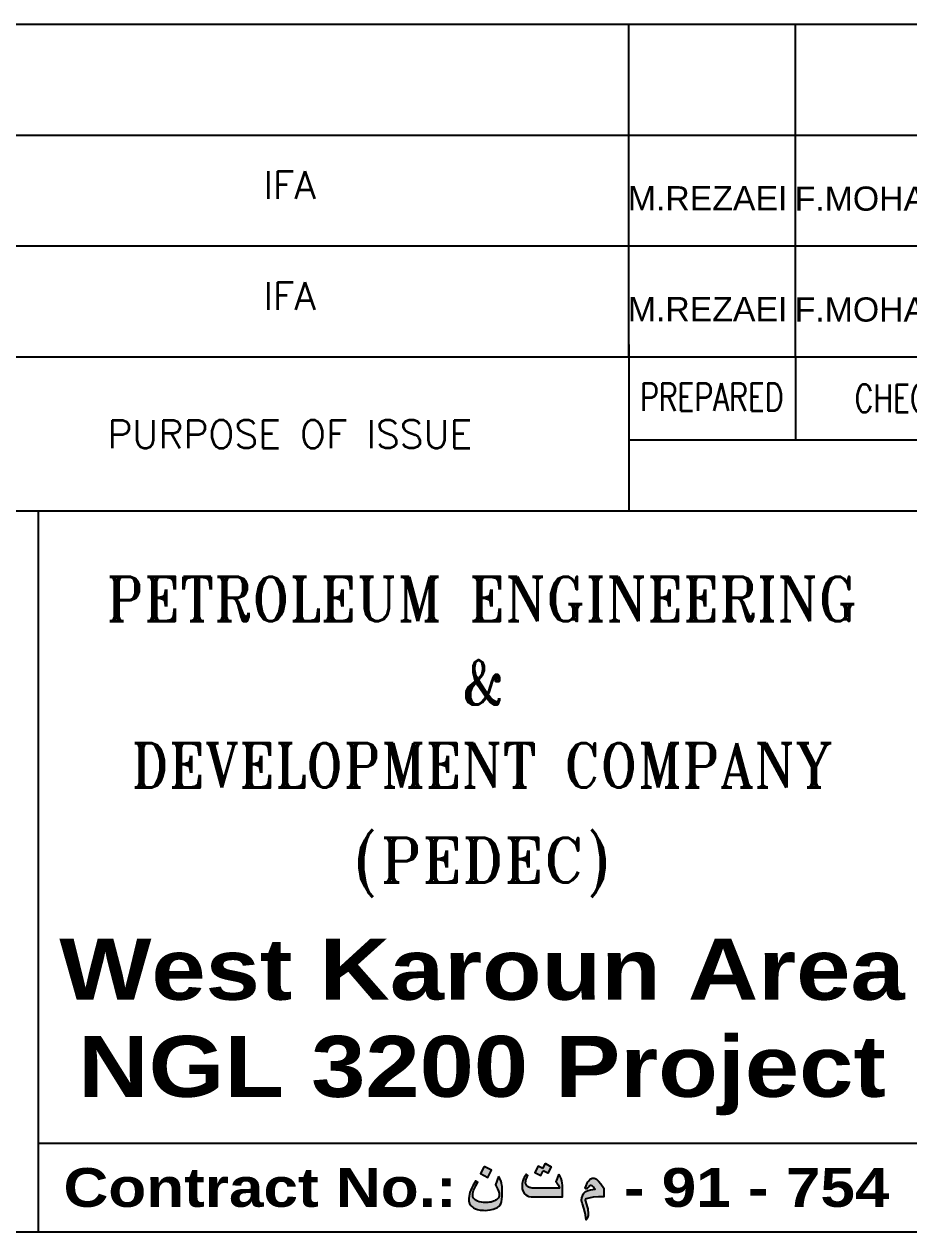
# Model space of a CAD drawing. Header units: millimetres. Extents: x 517777 to 536338, y -327622 to -292910.
# Drawn here: x 532995 to 534758, y -304488 to -302082 of the extents above; entities that cross this region are included whole.
import ezdxf
from ezdxf.enums import TextEntityAlignment as Align

# ---------------------------------------------------------------- set-up
doc = ezdxf.new("R2010")
doc.units = ezdxf.units.MM
for name, color, linetype in [('3-TEXT', 7, 'Continuous'), ('CADRE', 5, 'Continuous'), ('TEXT', 6, 'Continuous')]:
    doc.layers.add(name, color=color, linetype=linetype)
doc.styles.add('ARIAL BLACK', font='')
doc.styles.add('ROMANS', font='ROMANS.shx', dxfattribs={"width": 0.9})
doc.styles.add('ROMANT', font='romant', dxfattribs={"height": 400})
doc.styles.add('style10', font='swissl.ttf', dxfattribs={"height": 40})
doc.styles.get('ARIAL BLACK').set_extended_font_data('Arial Black')

# ---------------------------------------------------------------- blocks, each defined once
blk = doc.blocks.new('KADR')
at = {"linetype": 'ByBlock'}
h = blk.add_hatch(color=1, dxfattribs=at)
h.paths.add_polyline_path([(240228.8, -5563.4), (240219.2, -5581.1), (240237.7, -5590.8), (240247.1, -5573.1)])
h.paths.add_polyline_path([(240413.4, -5583.1), (240406.3, -5601.4), (240408.6, -5604.4), (240410.4, -5606.9), (240411.9, -5609.4), (240413.3, -5612.3), (240414.4, -5615.3), (240415.3, -5617.5), (240358, -5617.5), (240353.3, -5617.4), (240347.6, -5617), (240344.6, -5616.6), (240341.9, -5616.1), (240340.6, -5615.7), (240338.7, -5615), (240337.5, -5614.3), (240336.2, -5613.4), (240335.1, -5612.4), (240334.2, -5611.3), (240333.2, -5609.9), (240332.5, -5608.6), (240331.8, -5606.5), (240331.4, -5604.6), (240331.4, -5602.4), (240331.5, -5601), (240331.8, -5598.9), (240332.2, -5597.5), (240332.9, -5595.2), (240333.5, -5593.7), (240334.4, -5591.8), (240335.5, -5589.6), (240337.2, -5586.3), (240332.8, -5583.1), (240330.9, -5585.8), (240329.1, -5588.6), (240327.8, -5590.8), (240327.1, -5592.1), (240326.1, -5594.3), (240325.1, -5597), (240324.4, -5599.5), (240323.5, -5602.8), (240322.9, -5605.6), (240322.5, -5609.3), (240322.4, -5612.9), (240322.9, -5618.8), (240324.6, -5624.3), (240328.7, -5631.1), (240331.6, -5633.9), (240335.6, -5636.6), (240339.4, -5637.8), (240344.7, -5638.8), (240353.3, -5639), (240422.7, -5639), (240422.7, -5614.2), (240422.5, -5609.7), (240422.2, -5605.4), (240421.3, -5599.2), (240419.4, -5593.4), (240416, -5586.9), (240413.4, -5583.2)])
h.paths.add_polyline_path([(240483, -5619.5), (240479.2, -5617.6), (240481.3, -5611.4), (240484.1, -5604.9), (240485.7, -5602), (240487.8, -5599), (240490.4, -5596.2), (240493.1, -5594.2), (240496.1, -5592.9), (240499, -5592.6), (240501.1, -5592.8), (240503.8, -5593.7), (240506.8, -5595.5), (240512.3, -5600), (240517.7, -5606.4), (240525.7, -5617.6), (240525.7, -5639), (240512, -5639), (240498.7, -5639.8), (240487.7, -5641.8), (240481.3, -5644.1), (240479.8, -5645.1), (240479, -5646), (240478.9, -5646.9), (240484.7, -5665.9), (240485.3, -5668.5), (240486, -5672.4), (240486.5, -5676), (240486.7, -5681.1), (240486.4, -5685), (240486, -5687.6), (240485, -5690.4), (240483.5, -5693.5), (240481.5, -5696.3), (240481, -5690.6), (240479.8, -5683.2), (240478.1, -5675.9), (240475.7, -5667.1), (240472.3, -5656.5), (240471.6, -5654.5), (240470.6, -5650.3), (240470.2, -5647.9), (240470.1, -5645.9), (240470.4, -5643.6), (240471, -5641), (240472.3, -5637.3), (240474.4, -5632.5), (240475.8, -5630), (240476.7, -5628.8), (240477.8, -5627.4), (240479.6, -5625.9), (240482.4, -5624.5), (240486.5, -5622.9), (240491.9, -5621.5), (240498, -5620.6), (240503.8, -5619.8), (240501.6, -5617), (240499.4, -5614.6), (240498, -5613.3), (240496.1, -5612), (240494.8, -5611.4), (240493.6, -5611.1), (240492.5, -5611.1), (240491.6, -5611.2), (240490.5, -5611.5), (240489.3, -5612.3), (240487.7, -5613.8), (240485.6, -5616.3)])
h.paths.add_polyline_path([(240263.9, -5588.1), (240256.8, -5609.5), (240261.9, -5619.3), (240264.3, -5624.9), (240265.6, -5629.5), (240265.9, -5634.8), (240265.5, -5637.6), (240264.9, -5639.5), (240263.9, -5641.2), (240262.7, -5642.9), (240260.8, -5644.6), (240258.9, -5646.1), (240257, -5647.3), (240254.2, -5648.8), (240251.6, -5650), (240245.9, -5651.8), (240242, -5652.5), (240237.7, -5653), (240231.8, -5653.2), (240226.8, -5653), (240222, -5652.4), (240216.4, -5651.1), (240212.2, -5649.6), (240208.9, -5647.8), (240207.5, -5646.9), (240206.6, -5646.3), (240205.5, -5645.4), (240204.3, -5644.3), (240203.1, -5642.9), (240202.3, -5641.9), (240201.5, -5640.3), (240200.8, -5638.5), (240200.4, -5636.8), (240200.3, -5634.5), (240200.3, -5632.2), (240200.6, -5629.6), (240201.3, -5626.4), (240202.1, -5623.4), (240203.5, -5620.2), (240205.1, -5616.9), (240207.7, -5612), (240212.9, -5602.8), (240208.1, -5599.5), (240203.2, -5607.2), (240200.7, -5611.4), (240198, -5616.4), (240195.2, -5622.2), (240193.3, -5627.2), (240191.8, -5632.7), (240191.1, -5637), (240190.6, -5643.3), (240190.8, -5648.6), (240191.6, -5653.1), (240192.4, -5655.3), (240193.9, -5658.3), (240195.8, -5660.8), (240198, -5663.1), (240200, -5664.8), (240202.4, -5666.2), (240205.1, -5667.7), (240207.3, -5668.7), (240209.5, -5669.5), (240212.3, -5670.3), (240215.1, -5670.9), (240218.6, -5671.6), (240222.2, -5672), (240226.5, -5672.3), (240232.1, -5672.4), (240236.9, -5672.1), (240243.1, -5671.4), (240250.9, -5669.5), (240257.4, -5667.2), (240261.5, -5665.1), (240265.4, -5662.2), (240268.1, -5658.7), (240270.4, -5654.6), (240271.6, -5650.8), (240272.5, -5645.3), (240273.1, -5637.1), (240273.1, -5620.8), (240272.8, -5613.3), (240272.5, -5610.1), (240271.8, -5605.4), (240270.3, -5600.7), (240267.8, -5595.2)])
h.paths.add_polyline_path([(240373.8, -5568.9), (240380.5, -5556.2), (240394.9, -5564.2), (240386.2, -5580.3), (240375, -5574.1), (240368.7, -5586.3), (240353.8, -5578.5), (240362.3, -5563.1)])
at = {"color": 1, "linetype": 'ByBlock'}
for points in [[(240228.8, -5563.4), (240219.2, -5581.1), (240237.7, -5590.8), (240247.1, -5573.1)], [(240263.9, -5588.1), (240256.8, -5609.5), (240261.9, -5619.3), (240264.3, -5624.9), (240265.6, -5629.5), (240265.9, -5634.8), (240265.5, -5637.6), (240264.9, -5639.5), (240263.9, -5641.2), (240262.7, -5642.9), (240260.8, -5644.6), (240258.9, -5646.1), (240257, -5647.3), (240254.2, -5648.8), (240251.6, -5650), (240245.9, -5651.8), (240242, -5652.5), (240237.7, -5653), (240231.8, -5653.2), (240226.8, -5653), (240222, -5652.4), (240216.4, -5651.1), (240212.2, -5649.6), (240208.9, -5647.8), (240207.5, -5646.9), (240206.6, -5646.3), (240205.5, -5645.4), (240204.3, -5644.3), (240203.1, -5642.9), (240202.3, -5641.9), (240201.5, -5640.3), (240200.8, -5638.5), (240200.4, -5636.8), (240200.3, -5634.5), (240200.3, -5632.2), (240200.6, -5629.6), (240201.3, -5626.4), (240202.1, -5623.4), (240203.5, -5620.2), (240205.1, -5616.9), (240207.7, -5612), (240212.9, -5602.8), (240208.1, -5599.5), (240203.2, -5607.2), (240200.7, -5611.4), (240198, -5616.4), (240195.2, -5622.2), (240193.3, -5627.2), (240191.8, -5632.7), (240191.1, -5637), (240190.6, -5643.3), (240190.8, -5648.6), (240191.6, -5653.1), (240192.4, -5655.3), (240193.9, -5658.3), (240195.8, -5660.8), (240198, -5663.1), (240200, -5664.8), (240202.4, -5666.2), (240205.1, -5667.7), (240207.3, -5668.7), (240209.5, -5669.5), (240212.3, -5670.3), (240215.1, -5670.9), (240218.6, -5671.6), (240222.2, -5672), (240226.5, -5672.3), (240232.1, -5672.4), (240236.9, -5672.1), (240243.1, -5671.4), (240250.9, -5669.5), (240257.4, -5667.2), (240261.5, -5665.1), (240265.4, -5662.2), (240268.1, -5658.7), (240270.4, -5654.6), (240271.6, -5650.8), (240272.5, -5645.3), (240273.1, -5637.1), (240273.1, -5620.8), (240272.8, -5613.3), (240272.5, -5610.1), (240271.8, -5605.4), (240270.3, -5600.7), (240267.8, -5595.2)], [(240413.4, -5583.1), (240406.3, -5601.4), (240408.6, -5604.4), (240410.4, -5606.9), (240411.9, -5609.4), (240413.3, -5612.3), (240414.4, -5615.3), (240415.3, -5617.5), (240358, -5617.5), (240353.3, -5617.4), (240347.6, -5617), (240344.6, -5616.6), (240341.9, -5616.1), (240340.6, -5615.7), (240338.7, -5615), (240337.5, -5614.3), (240336.2, -5613.4), (240335.1, -5612.4), (240334.2, -5611.3), (240333.2, -5609.9), (240332.5, -5608.6), (240331.8, -5606.5), (240331.4, -5604.6), (240331.4, -5602.4), (240331.5, -5601), (240331.8, -5598.9), (240332.2, -5597.5), (240332.9, -5595.2), (240333.5, -5593.7), (240334.4, -5591.8), (240335.5, -5589.6), (240337.2, -5586.3), (240332.8, -5583.1), (240330.9, -5585.8), (240329.1, -5588.6), (240327.8, -5590.8), (240327.1, -5592.1), (240326.1, -5594.3), (240325.1, -5597), (240324.4, -5599.5), (240323.5, -5602.8), (240322.9, -5605.6), (240322.5, -5609.3), (240322.4, -5612.9), (240322.9, -5618.8), (240324.6, -5624.3), (240328.7, -5631.1), (240331.6, -5633.9), (240335.6, -5636.6), (240339.4, -5637.8), (240344.7, -5638.8), (240353.3, -5639), (240422.7, -5639), (240422.7, -5614.2), (240422.5, -5609.7), (240422.2, -5605.4), (240421.3, -5599.2), (240419.4, -5593.4), (240416, -5586.9), (240413.4, -5583.2)]]:
    blk.add_lwpolyline(points, close=True, dxfattribs=at)
for points in [[(240373.8, -5568.9), (240362.3, -5563.1), (240353.8, -5578.5), (240368.7, -5586.3), (240375, -5574.1)], [(240373.8, -5568.9), (240380.5, -5556.2), (240394.9, -5564.2), (240386.2, -5580.3), (240375, -5574.1)], [(240483, -5619.5), (240479.2, -5617.6), (240481.3, -5611.4), (240484.1, -5604.9), (240485.7, -5602), (240487.8, -5599), (240490.4, -5596.2), (240493.1, -5594.2), (240496.1, -5592.9), (240499, -5592.6), (240501.1, -5592.8), (240503.8, -5593.7), (240506.8, -5595.5), (240512.3, -5600), (240517.7, -5606.4), (240525.7, -5617.6), (240525.7, -5639), (240512, -5639), (240498.7, -5639.8), (240487.7, -5641.8), (240481.3, -5644.1), (240479.8, -5645.1), (240479, -5646), (240478.9, -5646.9), (240484.7, -5665.9), (240485.3, -5668.5), (240486, -5672.4), (240486.5, -5676), (240486.7, -5681.1), (240486.4, -5685), (240486, -5687.6), (240485, -5690.4), (240483.5, -5693.5), (240481.5, -5696.3), (240481, -5690.6), (240479.8, -5683.2), (240478.1, -5675.9), (240475.7, -5667.1), (240472.3, -5656.5), (240471.6, -5654.5), (240470.6, -5650.3), (240470.2, -5647.9), (240470.1, -5645.9), (240470.4, -5643.6), (240471, -5641), (240472.3, -5637.3), (240474.4, -5632.5), (240475.8, -5630), (240476.7, -5628.8), (240477.8, -5627.4), (240479.6, -5625.9), (240482.4, -5624.5), (240486.5, -5622.9), (240491.9, -5621.5), (240498, -5620.6), (240503.8, -5619.8), (240501.6, -5617), (240499.4, -5614.6), (240498, -5613.3), (240496.1, -5612), (240494.8, -5611.4), (240493.6, -5611.1), (240492.5, -5611.1), (240491.6, -5611.2), (240490.5, -5611.5), (240489.3, -5612.3), (240487.7, -5613.8), (240485.6, -5616.3), (240483, -5619.5)]]:
    blk.add_lwpolyline(points, dxfattribs=at)
at = {"layer": 'CADRE', "color": 1}
for p, q in [((237747.8, -2730.8), (242698.5, -2730.8)), ((240587.2, -3555.9), (240587.2, -2730.8)), ((241000.7, -3555.9), (241000.7, -2730.8)), ((237747.8, -3005.8), (242698.5, -3005.8)), ((237747.8, -3280.9), (242698.5, -3280.9))]:
    blk.add_line(p, q, dxfattribs=at)
at = {"layer": 'CADRE'}
for p, q in [((240587.2, -3525.4), (240587.2, -3938)), ((237747.8, -3555.9), (242698.5, -3555.9)), ((241000.7, -3555.9), (241000.7, -3762.2)), ((242135.2, -3762.2), (240587.2, -3762.2)), ((237747.8, -3938), (242698.5, -3938)), ((237747.8, -3938), (242698.5, -3938)), ((239123, -5725.7), (239123, -3938)), ((239123, -5505.7), (241323.3, -5505.7)), ((237747.8, -5725.7), (242698.5, -5725.7))]:
    blk.add_line(p, q, dxfattribs=at)
at = {"layer": '3-TEXT', "color": 1, "style": 'style10'}
for s, p in [('M.REZAEI', (240782.6, -3162.5)), ('F.MOHAMMADI', (241301.2, -3163.4)), ('M.REZAEI', (240782.6, -3437.5)), ('F.MOHAMMADI', (241301.2, -3438.4))]:
    blk.add_text(s, height=60, dxfattribs=at).set_placement(p, align=Align.MIDDLE_CENTER)
at = {"layer": 'CADRE', "color": 3, "style": 'ROMANS'}
for s, height, p in [('IFA', 68.76, (239745.6, -3129.9)), ('IFA', 68.76, (239745.6, -3404.9)), ('PURPOSE OF ISSUE', 68.759, (239746.2, -3747.6))]:
    blk.add_text(s, height=height, dxfattribs=at).set_placement(p, align=Align.MIDDLE_CENTER)
at = {"layer": 'CADRE', "color": 3, "style": 'ROMANS', "width": 0.75}
for s, p in [('PREPARED', (240792.8, -3655.7)), ('CHECKED', (241306.4, -3659))]:
    blk.add_text(s, height=68.76, dxfattribs=at).set_placement(p, align=Align.MIDDLE_CENTER)
at = {"layer": 'CADRE', "color": 1, "style": 'ARIAL BLACK'}
for s, p in [('West Karoun Area', (240223.2, -5074.6)), ('NGL 3200 Project', (240223.2, -5315.4))]:
    blk.add_text(s, height=151.27, dxfattribs=at).set_placement(p, align=Align.MIDDLE_CENTER)
for s, height, p in [('Contract No.:', 96.263, (239185.3, -5615.7)), ('- 91 - 754', 96.26, (240574.8, -5615.7))]:
    blk.add_text(s, height=height, dxfattribs=at).set_placement(p, align=Align.MIDDLE_LEFT)
at = {"layer": 'TEXT', "color": 2, "style": 'ROMANT', "width": 0.9}
for s, height, p in [('PETROLEUM ENGINEERING', 110.015, (240223.2, -4156.3)), ('&', 110, (240223.2, -4362.6)), ('DEVELOPMENT COMPANY', 110.015, (240223.2, -4568.9))]:
    blk.add_text(s, height=height, dxfattribs=at).set_placement(p, align=Align.MIDDLE_CENTER)
at = {"layer": 'TEXT', "color": 2, "style": 'ROMANT'}
blk.add_text('(PEDEC)', height=110.01, dxfattribs=at).set_placement((240223.2, -4804), align=Align.MIDDLE_CENTER)

msp = doc.modelspace()

# ---------------------------------------------------------------- block references
at = {"color": 11, "xscale": 0.8033809491331728, "yscale": 0.8033809491331728, "zscale": 0.8033809491331728}
msp.add_blockref('KADR', (340916.66, -299887.95), dxfattribs=at)

doc.saveas('drawing.dxf')
